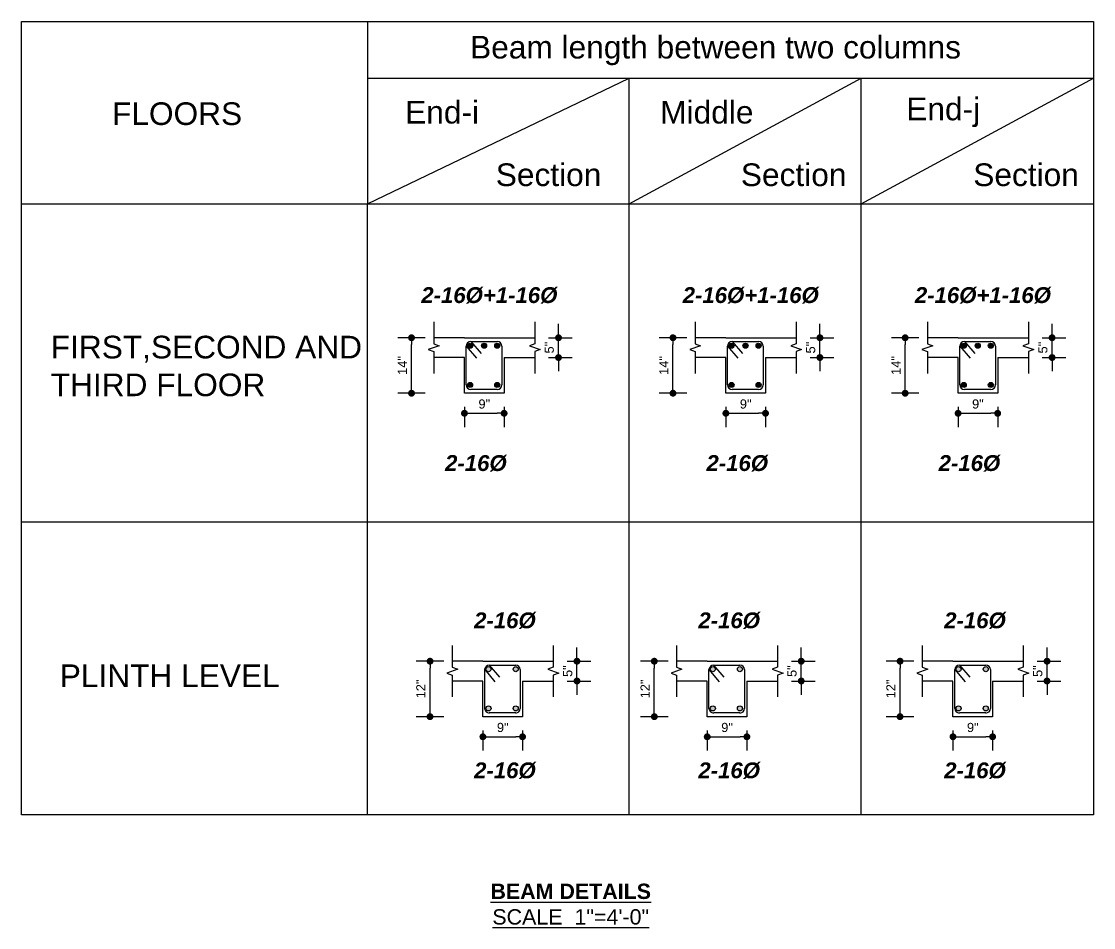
# Model space of a CAD drawing. Header units: inches. Extents: x 115570 to 265311, y 61168 to 314550.
# Drawn here: x 177302.3 to 177536, y 67197.7 to 67395.3 of the extents above; entities that cross this region are included whole.
import ezdxf

# ---------------------------------------------------------------- set-up
doc = ezdxf.new("R2010")
doc.units = ezdxf.units.IN
doc.header["$MEASUREMENT"] = 0
doc.layers.get('0').update_dxf_attribs({"lineweight": 25})
doc.layers.add('(edited 28 Aug)Admin Building_Umesh copy$0$0 Beam Rebar', color=3, linetype='Continuous')
doc.layers.add('0 Beam Rebar', color=3, linetype='Continuous')
for name, color, linetype, lineweight in [('(edited 28 Aug)Admin Building_Umesh copy$0$Elevation-0.15', 172, 'Continuous', 20), ('0 dimension lines', 4, 'Continuous', 18), ('0 wall', 7, 'Continuous', 40), ('Text-0.2', 7, 'Continuous', 20), ('text1', 7, 'Continuous', 18)]:
    doc.layers.add(name, color=color, linetype=linetype, lineweight=lineweight)
doc.styles.add('(edited 28 Aug)Admin Building_Umesh copy$0$MtXpl_Arial', font='arialbi.ttf')
doc.styles.add('arial', font='arial.ttf')
doc.styles.add('arial.', font='arial.ttf')
doc.styles.get("Standard").update_dxf_attribs({"font": 'arial.ttf'})
doc.dimstyles.get("Standard").update_dxf_attribs({"dimtxt": 10, "dimasz": 5, "dimexe": 0.18, "dimexo": 0.0625, "dimgap": 0.09, "dimtad": 0, "dimtih": 1, "dimtoh": 1, "dimdec": 0, "dimzin": 0, "dimdsep": 46, "dimlunit": 3, "dimtxsty": 'Standard', "dimcen": 0.09, "dimadec": 0, "dimazin": 0, "dimtfac": 1, "dimtdec": 0, "dimtofl": 0, "dimtmove": 0, "dimatfit": 3, "dimfxl": 1, "dimfxlon": 1, "dimtolj": 1, "dimtzin": 0, "dimarcsym": 0})

# ---------------------------------------------------------------- blocks, each defined once
blk = doc.blocks.new('_Dot')
at = {"color": 0, "linetype": 'ByBlock', "lineweight": -2}
blk.add_line((-0.5, 0), (-1, 0), dxfattribs=at)
at = {"color": 0, "linetype": 'ByBlock', "const_width": 0.5}
blk.add_lwpolyline([(-0.25, 0, 1), (0.25, 0, 1)], format="xyb", close=True, dxfattribs=at)
blk = doc.blocks.new('*D825')
at = {"layer": '0 dimension lines', "transparency": 16777216}
for p, q in [((775031.58, -329991.64), (775025.58, -329991.64)), ((775028.58, -330002.24), (775028.58, -329993.14)), ((775031.58, -330003.74), (775025.58, -330003.74))]:
    blk.add_line(p, q, dxfattribs=at)
at = {"layer": 'Defpoints', "color": 0, "transparency": 16777216}
for p in [(775028.58, -329991.64), (775040.12, -329991.64), (775040.12, -330003.74)]:
    blk.add_point(p, dxfattribs=at)
at = {"layer": '0 dimension lines', "transparency": 16777216, "xscale": 1.5, "yscale": 1.5, "zscale": 1.5}
for p, rotation in [((775028.58, -329991.64), 90), ((775028.58, -330003.74), 270)]:
    blk.add_blockref('_Dot', p, dxfattribs=dict(at, rotation=rotation))
at = {"layer": '0 dimension lines', "color": 7, "lineweight": 15, "transparency": 16777216, "insert": (775026.58, -329997.69), "char_height": 0.18, "attachment_point": 5, "rotation": 90, "style": 'arial.'}
blk.add_mtext('\\A1;{\\H11.11111x;14"}', dxfattribs=at)
blk = doc.blocks.new('*D826')
at = {"layer": '0 dimension lines', "transparency": 16777216}
for p, q in [((775040.12, -330006.74), (775040.12, -330011.12)), ((775041.62, -330008.12), (775047.26, -330008.12)), ((775048.76, -330006.74), (775048.76, -330011.12))]:
    blk.add_line(p, q, dxfattribs=at)
at = {"layer": 'Defpoints', "color": 0, "transparency": 16777216}
for p in [(775040.12, -330003.74), (775048.76, -330003.74), (775048.76, -330008.12)]:
    blk.add_point(p, dxfattribs=at)
at = {"layer": '0 dimension lines', "transparency": 16777216, "xscale": 1.5, "yscale": 1.5, "zscale": 1.5, "rotation": 180}
blk.add_blockref('_Dot', (775040.12, -330008.12), dxfattribs=at)
at = {"layer": '0 dimension lines', "transparency": 16777216, "xscale": 1.5, "yscale": 1.5, "zscale": 1.5}
blk.add_blockref('_Dot', (775048.76, -330008.12), dxfattribs=at)
at = {"layer": '0 dimension lines', "color": 7, "lineweight": 15, "transparency": 16777216, "insert": (775044.44, -330006.1), "char_height": 0.18, "attachment_point": 5, "style": 'arial.'}
blk.add_mtext('\\A1;{\\H11.11111x;9"}', dxfattribs=at)
blk = doc.blocks.new('*D827')
at = {"layer": '0 dimension lines', "transparency": 16777216}
for p, q in [((775060.62, -329990.14), (775060.62, -329988.64)), ((775058.45, -329991.64), (775063.62, -329991.64)), ((775060.62, -329995.96), (775060.62, -329991.64)), ((775058.45, -329995.96), (775063.62, -329995.96)), ((775060.62, -329997.46), (775060.62, -329998.96))]:
    blk.add_line(p, q, dxfattribs=at)
at = {"layer": 'Defpoints', "color": 0, "transparency": 16777216}
for p in [(775055.45, -329991.64), (775060.62, -329991.64), (775055.45, -329995.96)]:
    blk.add_point(p, dxfattribs=at)
at = {"layer": '0 dimension lines', "transparency": 16777216, "xscale": 1.5, "yscale": 1.5, "zscale": 1.5}
for p, rotation in [((775060.62, -329991.64), 270), ((775060.62, -329995.96), 90)]:
    blk.add_blockref('_Dot', p, dxfattribs=dict(at, rotation=rotation))
at = {"layer": '0 dimension lines', "color": 7, "lineweight": 15, "transparency": 16777216, "insert": (775058.6, -329993.8), "char_height": 0.18, "width": 4.098, "attachment_point": 5, "rotation": 90, "style": 'arial.'}
blk.add_mtext('\\A1;{\\H11.11111x;5"}', dxfattribs=at)
blk = doc.blocks.new('*D828')
at = {"layer": '0 dimension lines', "transparency": 16777216}
for p, q in [((775035.61, -330062.18), (775029.61, -330062.18)), ((775032.61, -330072.78), (775032.61, -330063.68)), ((775035.61, -330074.28), (775029.61, -330074.28))]:
    blk.add_line(p, q, dxfattribs=at)
at = {"layer": 'Defpoints', "color": 0, "transparency": 16777216}
for p in [(775032.61, -330062.18), (775044.14, -330062.18), (775044.14, -330074.28)]:
    blk.add_point(p, dxfattribs=at)
at = {"layer": '0 dimension lines', "transparency": 16777216, "xscale": 1.5, "yscale": 1.5, "zscale": 1.5}
for p, rotation in [((775032.61, -330062.18), 90), ((775032.61, -330074.28), 270)]:
    blk.add_blockref('_Dot', p, dxfattribs=dict(at, rotation=rotation))
at = {"layer": '0 dimension lines', "color": 7, "lineweight": 15, "transparency": 16777216, "insert": (775030.61, -330068.23), "char_height": 0.18, "attachment_point": 5, "rotation": 90, "style": 'arial.'}
blk.add_mtext('\\A1;{\\H11.11111x;12"}', dxfattribs=at)
blk = doc.blocks.new('*D829')
at = {"layer": '0 dimension lines', "transparency": 16777216}
for p, q in [((775044.14, -330077.28), (775044.14, -330081.66)), ((775045.64, -330078.66), (775051.28, -330078.66)), ((775052.78, -330077.28), (775052.78, -330081.66))]:
    blk.add_line(p, q, dxfattribs=at)
at = {"layer": 'Defpoints', "color": 0, "transparency": 16777216}
for p in [(775044.14, -330074.28), (775052.78, -330074.28), (775052.78, -330078.66)]:
    blk.add_point(p, dxfattribs=at)
at = {"layer": '0 dimension lines', "transparency": 16777216, "xscale": 1.5, "yscale": 1.5, "zscale": 1.5, "rotation": 180}
blk.add_blockref('_Dot', (775044.14, -330078.66), dxfattribs=at)
at = {"layer": '0 dimension lines', "transparency": 16777216, "xscale": 1.5, "yscale": 1.5, "zscale": 1.5}
blk.add_blockref('_Dot', (775052.78, -330078.66), dxfattribs=at)
at = {"layer": '0 dimension lines', "color": 7, "lineweight": 15, "transparency": 16777216, "insert": (775048.46, -330076.64), "char_height": 0.18, "attachment_point": 5, "style": 'arial.'}
blk.add_mtext('\\A1;{\\H11.11111x;9"}', dxfattribs=at)
blk = doc.blocks.new('*D830')
at = {"layer": '0 dimension lines', "transparency": 16777216}
for p, q in [((775064.64, -330060.68), (775064.64, -330059.18)), ((775062.48, -330062.18), (775067.64, -330062.18)), ((775064.64, -330066.5), (775064.64, -330062.18)), ((775062.48, -330066.5), (775067.64, -330066.5)), ((775064.64, -330068), (775064.64, -330069.5))]:
    blk.add_line(p, q, dxfattribs=at)
at = {"layer": 'Defpoints', "color": 0, "transparency": 16777216}
for p in [(775059.48, -330062.18), (775064.64, -330062.18), (775059.48, -330066.5)]:
    blk.add_point(p, dxfattribs=at)
at = {"layer": '0 dimension lines', "transparency": 16777216, "xscale": 1.5, "yscale": 1.5, "zscale": 1.5}
for p, rotation in [((775064.64, -330062.18), 270), ((775064.64, -330066.5), 90)]:
    blk.add_blockref('_Dot', p, dxfattribs=dict(at, rotation=rotation))
at = {"layer": '0 dimension lines', "color": 7, "lineweight": 15, "transparency": 16777216, "insert": (775062.63, -330064.34), "char_height": 0.18, "width": 4.098, "attachment_point": 5, "rotation": 90, "style": 'arial.'}
blk.add_mtext('\\A1;{\\H11.11111x;5"}', dxfattribs=at)
blk = doc.blocks.new('*D831')
at = {"layer": '0 dimension lines', "transparency": 16777216}
for p, q in [((775088.57, -329991.64), (775082.57, -329991.64)), ((775085.57, -330002.24), (775085.57, -329993.14)), ((775088.57, -330003.74), (775082.57, -330003.74))]:
    blk.add_line(p, q, dxfattribs=at)
at = {"layer": 'Defpoints', "color": 0, "transparency": 16777216}
for p in [(775085.57, -329991.64), (775097.1, -329991.64), (775097.1, -330003.74)]:
    blk.add_point(p, dxfattribs=at)
at = {"layer": '0 dimension lines', "transparency": 16777216, "xscale": 1.5, "yscale": 1.5, "zscale": 1.5}
for p, rotation in [((775085.57, -329991.64), 90), ((775085.57, -330003.74), 270)]:
    blk.add_blockref('_Dot', p, dxfattribs=dict(at, rotation=rotation))
at = {"layer": '0 dimension lines', "color": 7, "lineweight": 15, "transparency": 16777216, "insert": (775083.57, -329997.69), "char_height": 0.18, "attachment_point": 5, "rotation": 90, "style": 'arial.'}
blk.add_mtext('\\A1;{\\H11.11111x;14"}', dxfattribs=at)
blk = doc.blocks.new('*D832')
at = {"layer": '0 dimension lines', "transparency": 16777216}
for p, q in [((775097.1, -330006.74), (775097.1, -330011.12)), ((775098.6, -330008.12), (775104.24, -330008.12)), ((775105.74, -330006.74), (775105.74, -330011.12))]:
    blk.add_line(p, q, dxfattribs=at)
at = {"layer": 'Defpoints', "color": 0, "transparency": 16777216}
for p in [(775097.1, -330003.74), (775105.74, -330003.74), (775105.74, -330008.12)]:
    blk.add_point(p, dxfattribs=at)
at = {"layer": '0 dimension lines', "transparency": 16777216, "xscale": 1.5, "yscale": 1.5, "zscale": 1.5, "rotation": 180}
blk.add_blockref('_Dot', (775097.1, -330008.12), dxfattribs=at)
at = {"layer": '0 dimension lines', "transparency": 16777216, "xscale": 1.5, "yscale": 1.5, "zscale": 1.5}
blk.add_blockref('_Dot', (775105.74, -330008.12), dxfattribs=at)
at = {"layer": '0 dimension lines', "color": 7, "lineweight": 15, "transparency": 16777216, "insert": (775101.42, -330006.1), "char_height": 0.18, "attachment_point": 5, "style": 'arial.'}
blk.add_mtext('\\A1;{\\H11.11111x;9"}', dxfattribs=at)
blk = doc.blocks.new('*D833')
at = {"layer": '0 dimension lines', "transparency": 16777216}
for p, q in [((775117.6, -329990.14), (775117.6, -329988.64)), ((775115.44, -329991.64), (775120.6, -329991.64)), ((775117.6, -329995.96), (775117.6, -329991.64)), ((775115.44, -329995.96), (775120.6, -329995.96)), ((775117.6, -329997.46), (775117.6, -329998.96))]:
    blk.add_line(p, q, dxfattribs=at)
at = {"layer": 'Defpoints', "color": 0, "transparency": 16777216}
for p in [(775112.44, -329991.64), (775117.6, -329991.64), (775112.44, -329995.96)]:
    blk.add_point(p, dxfattribs=at)
at = {"layer": '0 dimension lines', "transparency": 16777216, "xscale": 1.5, "yscale": 1.5, "zscale": 1.5}
for p, rotation in [((775117.6, -329991.64), 270), ((775117.6, -329995.96), 90)]:
    blk.add_blockref('_Dot', p, dxfattribs=dict(at, rotation=rotation))
at = {"layer": '0 dimension lines', "color": 7, "lineweight": 15, "transparency": 16777216, "insert": (775115.59, -329993.8), "char_height": 0.18, "width": 4.098, "attachment_point": 5, "rotation": 90, "style": 'arial.'}
blk.add_mtext('\\A1;{\\H11.11111x;5"}', dxfattribs=at)
blk = doc.blocks.new('*D834')
at = {"layer": '0 dimension lines', "transparency": 16777216}
for p, q in [((775139.18, -329991.64), (775133.18, -329991.64)), ((775136.18, -330002.24), (775136.18, -329993.14)), ((775139.18, -330003.74), (775133.18, -330003.74))]:
    blk.add_line(p, q, dxfattribs=at)
at = {"layer": 'Defpoints', "color": 0, "transparency": 16777216}
for p in [(775136.18, -329991.64), (775147.72, -329991.64), (775147.72, -330003.74)]:
    blk.add_point(p, dxfattribs=at)
at = {"layer": '0 dimension lines', "transparency": 16777216, "xscale": 1.5, "yscale": 1.5, "zscale": 1.5}
for p, rotation in [((775136.18, -329991.64), 90), ((775136.18, -330003.74), 270)]:
    blk.add_blockref('_Dot', p, dxfattribs=dict(at, rotation=rotation))
at = {"layer": '0 dimension lines', "color": 7, "lineweight": 15, "transparency": 16777216, "insert": (775134.18, -329997.69), "char_height": 0.18, "attachment_point": 5, "rotation": 90, "style": 'arial.'}
blk.add_mtext('\\A1;{\\H11.11111x;14"}', dxfattribs=at)
blk = doc.blocks.new('*D835')
at = {"layer": '0 dimension lines', "transparency": 16777216}
for p, q in [((775147.72, -330006.74), (775147.72, -330011.12)), ((775149.22, -330008.12), (775154.86, -330008.12)), ((775156.36, -330006.74), (775156.36, -330011.12))]:
    blk.add_line(p, q, dxfattribs=at)
at = {"layer": 'Defpoints', "color": 0, "transparency": 16777216}
for p in [(775147.72, -330003.74), (775156.36, -330003.74), (775156.36, -330008.12)]:
    blk.add_point(p, dxfattribs=at)
at = {"layer": '0 dimension lines', "transparency": 16777216, "xscale": 1.5, "yscale": 1.5, "zscale": 1.5, "rotation": 180}
blk.add_blockref('_Dot', (775147.72, -330008.12), dxfattribs=at)
at = {"layer": '0 dimension lines', "transparency": 16777216, "xscale": 1.5, "yscale": 1.5, "zscale": 1.5}
blk.add_blockref('_Dot', (775156.36, -330008.12), dxfattribs=at)
at = {"layer": '0 dimension lines', "color": 7, "lineweight": 15, "transparency": 16777216, "insert": (775152.04, -330006.1), "char_height": 0.18, "attachment_point": 5, "style": 'arial.'}
blk.add_mtext('\\A1;{\\H11.11111x;9"}', dxfattribs=at)
blk = doc.blocks.new('*D836')
at = {"layer": '0 dimension lines', "transparency": 16777216}
for p, q in [((775168.21, -329990.14), (775168.21, -329988.64)), ((775166.05, -329991.64), (775171.21, -329991.64)), ((775168.21, -329995.96), (775168.21, -329991.64)), ((775166.05, -329995.96), (775171.21, -329995.96)), ((775168.21, -329997.46), (775168.21, -329998.96))]:
    blk.add_line(p, q, dxfattribs=at)
at = {"layer": 'Defpoints', "color": 0, "transparency": 16777216}
for p in [(775163.05, -329991.64), (775168.21, -329991.64), (775163.05, -329995.96)]:
    blk.add_point(p, dxfattribs=at)
at = {"layer": '0 dimension lines', "transparency": 16777216, "xscale": 1.5, "yscale": 1.5, "zscale": 1.5}
for p, rotation in [((775168.21, -329991.64), 270), ((775168.21, -329995.96), 90)]:
    blk.add_blockref('_Dot', p, dxfattribs=dict(at, rotation=rotation))
at = {"layer": '0 dimension lines', "color": 7, "lineweight": 15, "transparency": 16777216, "insert": (775166.2, -329993.8), "char_height": 0.18, "width": 4.098, "attachment_point": 5, "rotation": 90, "style": 'arial.'}
blk.add_mtext('\\A1;{\\H11.11111x;5"}', dxfattribs=at)
blk = doc.blocks.new('*D837')
at = {"layer": '0 dimension lines', "transparency": 16777216}
for p, q in [((775084.5, -330062.18), (775078.5, -330062.18)), ((775081.5, -330072.78), (775081.5, -330063.68)), ((775084.5, -330074.28), (775078.5, -330074.28))]:
    blk.add_line(p, q, dxfattribs=at)
at = {"layer": 'Defpoints', "color": 0, "transparency": 16777216}
for p in [(775081.5, -330062.18), (775093.04, -330062.18), (775093.04, -330074.28)]:
    blk.add_point(p, dxfattribs=at)
at = {"layer": '0 dimension lines', "transparency": 16777216, "xscale": 1.5, "yscale": 1.5, "zscale": 1.5}
for p, rotation in [((775081.5, -330062.18), 90), ((775081.5, -330074.28), 270)]:
    blk.add_blockref('_Dot', p, dxfattribs=dict(at, rotation=rotation))
at = {"layer": '0 dimension lines', "color": 7, "lineweight": 15, "transparency": 16777216, "insert": (775079.5, -330068.23), "char_height": 0.18, "attachment_point": 5, "rotation": 90, "style": 'arial.'}
blk.add_mtext('\\A1;{\\H11.11111x;12"}', dxfattribs=at)
blk = doc.blocks.new('*D838')
at = {"layer": '0 dimension lines', "transparency": 16777216}
for p, q in [((775093.04, -330077.28), (775093.04, -330081.66)), ((775094.54, -330078.66), (775100.18, -330078.66)), ((775101.68, -330077.28), (775101.68, -330081.66))]:
    blk.add_line(p, q, dxfattribs=at)
at = {"layer": 'Defpoints', "color": 0, "transparency": 16777216}
for p in [(775093.04, -330074.28), (775101.68, -330074.28), (775101.68, -330078.66)]:
    blk.add_point(p, dxfattribs=at)
at = {"layer": '0 dimension lines', "transparency": 16777216, "xscale": 1.5, "yscale": 1.5, "zscale": 1.5, "rotation": 180}
blk.add_blockref('_Dot', (775093.04, -330078.66), dxfattribs=at)
at = {"layer": '0 dimension lines', "transparency": 16777216, "xscale": 1.5, "yscale": 1.5, "zscale": 1.5}
blk.add_blockref('_Dot', (775101.68, -330078.66), dxfattribs=at)
at = {"layer": '0 dimension lines', "color": 7, "lineweight": 15, "transparency": 16777216, "insert": (775097.36, -330076.64), "char_height": 0.18, "attachment_point": 5, "style": 'arial.'}
blk.add_mtext('\\A1;{\\H11.11111x;9"}', dxfattribs=at)
blk = doc.blocks.new('*D839')
at = {"layer": '0 dimension lines', "transparency": 16777216}
for p, q in [((775113.53, -330060.68), (775113.53, -330059.18)), ((775111.37, -330062.18), (775116.53, -330062.18)), ((775113.53, -330066.5), (775113.53, -330062.18)), ((775111.37, -330066.5), (775116.53, -330066.5)), ((775113.53, -330068), (775113.53, -330069.5))]:
    blk.add_line(p, q, dxfattribs=at)
at = {"layer": 'Defpoints', "color": 0, "transparency": 16777216}
for p in [(775108.37, -330062.18), (775113.53, -330062.18), (775108.37, -330066.5)]:
    blk.add_point(p, dxfattribs=at)
at = {"layer": '0 dimension lines', "transparency": 16777216, "xscale": 1.5, "yscale": 1.5, "zscale": 1.5}
for p, rotation in [((775113.53, -330062.18), 270), ((775113.53, -330066.5), 90)]:
    blk.add_blockref('_Dot', p, dxfattribs=dict(at, rotation=rotation))
at = {"layer": '0 dimension lines', "color": 7, "lineweight": 15, "transparency": 16777216, "insert": (775111.52, -330064.34), "char_height": 0.18, "width": 4.098, "attachment_point": 5, "rotation": 90, "style": 'arial.'}
blk.add_mtext('\\A1;{\\H11.11111x;5"}', dxfattribs=at)
blk = doc.blocks.new('*D840')
at = {"layer": '0 dimension lines', "transparency": 16777216}
for p, q in [((775138.07, -330062.18), (775132.07, -330062.18)), ((775135.07, -330072.78), (775135.07, -330063.68)), ((775138.07, -330074.28), (775132.07, -330074.28))]:
    blk.add_line(p, q, dxfattribs=at)
at = {"layer": 'Defpoints', "color": 0, "transparency": 16777216}
for p in [(775135.07, -330062.18), (775146.61, -330062.18), (775146.61, -330074.28)]:
    blk.add_point(p, dxfattribs=at)
at = {"layer": '0 dimension lines', "transparency": 16777216, "xscale": 1.5, "yscale": 1.5, "zscale": 1.5}
for p, rotation in [((775135.07, -330062.18), 90), ((775135.07, -330074.28), 270)]:
    blk.add_blockref('_Dot', p, dxfattribs=dict(at, rotation=rotation))
at = {"layer": '0 dimension lines', "color": 7, "lineweight": 15, "transparency": 16777216, "insert": (775133.07, -330068.23), "char_height": 0.18, "attachment_point": 5, "rotation": 90, "style": 'arial.'}
blk.add_mtext('\\A1;{\\H11.11111x;12"}', dxfattribs=at)
blk = doc.blocks.new('*D841')
at = {"layer": '0 dimension lines', "transparency": 16777216}
for p, q in [((775146.61, -330077.28), (775146.61, -330081.66)), ((775148.11, -330078.66), (775153.75, -330078.66)), ((775155.25, -330077.28), (775155.25, -330081.66))]:
    blk.add_line(p, q, dxfattribs=at)
at = {"layer": 'Defpoints', "color": 0, "transparency": 16777216}
for p in [(775146.61, -330074.28), (775155.25, -330074.28), (775155.25, -330078.66)]:
    blk.add_point(p, dxfattribs=at)
at = {"layer": '0 dimension lines', "transparency": 16777216, "xscale": 1.5, "yscale": 1.5, "zscale": 1.5, "rotation": 180}
blk.add_blockref('_Dot', (775146.61, -330078.66), dxfattribs=at)
at = {"layer": '0 dimension lines', "transparency": 16777216, "xscale": 1.5, "yscale": 1.5, "zscale": 1.5}
blk.add_blockref('_Dot', (775155.25, -330078.66), dxfattribs=at)
at = {"layer": '0 dimension lines', "color": 7, "lineweight": 15, "transparency": 16777216, "insert": (775150.93, -330076.64), "char_height": 0.18, "attachment_point": 5, "style": 'arial.'}
blk.add_mtext('\\A1;{\\H11.11111x;9"}', dxfattribs=at)
blk = doc.blocks.new('*D842')
at = {"layer": '0 dimension lines', "transparency": 16777216}
for p, q in [((775167.11, -330060.68), (775167.11, -330059.18)), ((775164.94, -330062.18), (775170.11, -330062.18)), ((775167.11, -330066.5), (775167.11, -330062.18)), ((775164.94, -330066.5), (775170.11, -330066.5)), ((775167.11, -330068), (775167.11, -330069.5))]:
    blk.add_line(p, q, dxfattribs=at)
at = {"layer": 'Defpoints', "color": 0, "transparency": 16777216}
for p in [(775161.94, -330062.18), (775167.11, -330062.18), (775161.94, -330066.5)]:
    blk.add_point(p, dxfattribs=at)
at = {"layer": '0 dimension lines', "transparency": 16777216, "xscale": 1.5, "yscale": 1.5, "zscale": 1.5}
for p, rotation in [((775167.11, -330062.18), 270), ((775167.11, -330066.5), 90)]:
    blk.add_blockref('_Dot', p, dxfattribs=dict(at, rotation=rotation))
at = {"layer": '0 dimension lines', "color": 7, "lineweight": 15, "transparency": 16777216, "insert": (775165.09, -330064.34), "char_height": 0.18, "width": 4.098, "attachment_point": 5, "rotation": 90, "style": 'arial.'}
blk.add_mtext('\\A1;{\\H11.11111x;5"}', dxfattribs=at)
blk = doc.blocks.new('beam section table')
at = {"layer": '0 wall', "lineweight": 15, "transparency": 33554687}
h = blk.add_hatch(color=256, dxfattribs=at)
h.dxf.hatch_style = 1
h.paths.add_polyline_path([(775041.89, -329993.37, 1), (775040.79, -329993.37, 1)])
h = blk.add_hatch(color=256, dxfattribs=at)
h.dxf.hatch_style = 1
h.paths.add_polyline_path([(775044.96, -329993.37, 1), (775043.85, -329993.37, 1)])
h = blk.add_hatch(color=256, dxfattribs=at)
h.dxf.hatch_style = 1
h.paths.add_polyline_path([(775047.81, -329993.37, 1), (775046.7, -329993.37, 1)])
h = blk.add_hatch(color=256, dxfattribs=at)
h.dxf.hatch_style = 1
h.paths.add_polyline_path([(775098.88, -329993.37, 1), (775097.77, -329993.37, 1)])
h = blk.add_hatch(color=256, dxfattribs=at)
h.dxf.hatch_style = 1
h.paths.add_polyline_path([(775101.94, -329993.37, 1), (775100.83, -329993.37, 1)])
h = blk.add_hatch(color=256, dxfattribs=at)
h.dxf.hatch_style = 1
h.paths.add_polyline_path([(775104.79, -329993.37, 1), (775103.69, -329993.37, 1)])
h = blk.add_hatch(color=256, dxfattribs=at)
h.dxf.hatch_style = 1
h.paths.add_polyline_path([(775149.49, -329993.37, 1), (775148.38, -329993.37, 1)])
h = blk.add_hatch(color=256, dxfattribs=at)
h.dxf.hatch_style = 1
h.paths.add_polyline_path([(775152.55, -329993.37, 1), (775151.45, -329993.37, 1)])
h = blk.add_hatch(color=256, dxfattribs=at)
h.dxf.hatch_style = 1
h.paths.add_polyline_path([(775155.41, -329993.37, 1), (775154.3, -329993.37, 1)])
h = blk.add_hatch(color=256, dxfattribs=at)
h.dxf.hatch_style = 1
h.paths.add_polyline_path([(775041.89, -330001.93, 1), (775040.79, -330001.93, 1)])
h = blk.add_hatch(color=256, dxfattribs=at)
h.dxf.hatch_style = 1
h.paths.add_polyline_path([(775047.81, -330001.93, 1), (775046.7, -330001.93, 1)])
h = blk.add_hatch(color=256, dxfattribs=at)
h.dxf.hatch_style = 1
h.paths.add_polyline_path([(775098.88, -330001.93, 1), (775097.77, -330001.93, 1)])
h = blk.add_hatch(color=256, dxfattribs=at)
h.dxf.hatch_style = 1
h.paths.add_polyline_path([(775104.79, -330001.93, 1), (775103.69, -330001.93, 1)])
h = blk.add_hatch(color=256, dxfattribs=at)
h.dxf.hatch_style = 1
h.paths.add_polyline_path([(775149.49, -330001.93, 1), (775148.38, -330001.93, 1)])
h = blk.add_hatch(color=256, dxfattribs=at)
h.dxf.hatch_style = 1
h.paths.add_polyline_path([(775155.41, -330001.93, 1), (775154.3, -330001.93, 1)])
h = blk.add_hatch(color=256, dxfattribs=at)
h.dxf.hatch_style = 1
h.paths.add_polyline_path([(775045.92, -330063.91, 1), (775044.81, -330063.91, 1)])
h.paths.add_polyline_path([(775051.83, -330063.91, 1), (775050.73, -330063.91, 1)])
h.paths.add_polyline_path([(775051.83, -330072.47, 1), (775050.73, -330072.47, 1)])
h.paths.add_polyline_path([(775045.92, -330072.47, 1), (775044.81, -330072.47, 1)])
h = blk.add_hatch(color=256, dxfattribs=at)
h.dxf.hatch_style = 1
h.paths.add_polyline_path([(775094.81, -330063.91, 1), (775093.7, -330063.91, 1)])
h.paths.add_polyline_path([(775100.73, -330063.91, 1), (775099.62, -330063.91, 1)])
h.paths.add_polyline_path([(775100.73, -330072.47, 1), (775099.62, -330072.47, 1)])
h.paths.add_polyline_path([(775094.81, -330072.47, 1), (775093.7, -330072.47, 1)])
h = blk.add_hatch(color=256, dxfattribs=at)
h.dxf.hatch_style = 1
h.paths.add_polyline_path([(775148.39, -330063.91, 1), (775147.28, -330063.91, 1)])
h.paths.add_polyline_path([(775154.3, -330063.91, 1), (775153.2, -330063.91, 1)])
h.paths.add_polyline_path([(775154.3, -330072.47, 1), (775153.2, -330072.47, 1)])
h.paths.add_polyline_path([(775148.39, -330072.47, 1), (775147.28, -330072.47, 1)])
at = {"layer": '(edited 28 Aug)Admin Building_Umesh copy$0$0 Beam Rebar', "lineweight": 15, "ltscale": 10, "transparency": 33554687}
for points in [[(775033.43, -329988.18), (775033.43, -329992.94), (775034.62, -329993.37), (775032.24, -329994.23), (775033.43, -329994.66), (775033.43, -329999.42)], [(775055.45, -329988.18), (775055.45, -329992.94), (775054.27, -329993.37), (775056.64, -329994.23), (775055.45, -329994.66), (775055.45, -329999.42)], [(775090.41, -329988.18), (775090.41, -329992.94), (775091.6, -329993.37), (775089.23, -329994.23), (775090.41, -329994.66), (775090.41, -329999.42)], [(775112.44, -329988.18), (775112.44, -329992.94), (775111.25, -329993.37), (775113.62, -329994.23), (775112.44, -329994.66), (775112.44, -329999.42)], [(775141.03, -329988.18), (775141.03, -329992.94), (775142.21, -329993.37), (775139.84, -329994.23), (775141.03, -329994.66), (775141.03, -329999.42)], [(775163.05, -329988.18), (775163.05, -329992.94), (775161.86, -329993.37), (775164.24, -329994.23), (775163.05, -329994.66), (775163.05, -329999.42)], [(775037.45, -330058.72), (775037.45, -330063.48), (775038.64, -330063.91), (775036.26, -330064.77), (775037.45, -330065.2), (775037.45, -330069.96)], [(775059.48, -330058.72), (775059.48, -330063.48), (775058.29, -330063.91), (775060.66, -330064.77), (775059.48, -330065.2), (775059.48, -330069.96)], [(775086.35, -330058.72), (775086.35, -330063.48), (775087.53, -330063.91), (775085.16, -330064.77), (775086.35, -330065.2), (775086.35, -330069.96)], [(775108.37, -330058.72), (775108.37, -330063.48), (775107.18, -330063.91), (775109.56, -330064.77), (775108.37, -330065.2), (775108.37, -330069.96)], [(775139.92, -330058.72), (775139.92, -330063.48), (775141.11, -330063.91), (775138.73, -330064.77), (775139.92, -330065.2), (775139.92, -330069.96)], [(775161.94, -330058.72), (775161.94, -330063.48), (775160.76, -330063.91), (775163.13, -330064.77), (775161.94, -330065.2), (775161.94, -330069.96)]]:
    blk.add_lwpolyline(points, dxfattribs=at)
for centre in [(775041.34, -329993.37), (775044.4, -329993.37), (775047.26, -329993.37), (775098.32, -329993.37), (775101.38, -329993.37), (775104.24, -329993.37), (775148.94, -329993.37), (775152, -329993.37), (775154.85, -329993.37), (775041.34, -330001.93), (775047.26, -330001.93), (775098.32, -330001.93), (775104.24, -330001.93), (775148.94, -330001.93), (775154.85, -330001.93), (775045.36, -330063.91), (775051.28, -330063.91), (775094.26, -330063.91), (775100.17, -330063.91), (775147.83, -330063.91), (775153.75, -330063.91), (775045.36, -330072.47), (775051.28, -330072.47), (775094.26, -330072.47), (775100.17, -330072.47), (775147.83, -330072.47), (775153.75, -330072.47)]:
    blk.add_circle(centre, 0.553, dxfattribs=at)
for centre, start, end in [((775041.51, -329993.49), 90, 180), ((775047.26, -329993.49), 0, 90), ((775098.49, -329993.49), 90, 180), ((775104.24, -329993.49), 0, 90), ((775149.11, -329993.49), 90, 180), ((775154.85, -329993.49), 0, 90), ((775041.51, -330001.93), 180, 270), ((775047.26, -330001.93), 270, 0), ((775098.49, -330001.93), 180, 270), ((775104.24, -330001.93), 270, 0), ((775149.11, -330001.93), 180, 270), ((775154.85, -330001.93), 270, 0), ((775045.53, -330064.02), 90, 180), ((775051.28, -330064.02), 0, 90), ((775094.43, -330064.02), 90, 180), ((775100.17, -330064.02), 0, 90), ((775148, -330064.02), 90, 180), ((775153.75, -330064.02), 0, 90), ((775045.53, -330072.47), 180, 270), ((775051.28, -330072.47), 270, 0), ((775094.43, -330072.47), 180, 270), ((775100.17, -330072.47), 270, 0), ((775148, -330072.47), 180, 270), ((775153.75, -330072.47), 270, 0)]:
    blk.add_arc(centre, 1.01, start, end, dxfattribs=at)
at = {"layer": '(edited 28 Aug)Admin Building_Umesh copy$0$Elevation-0.15', "lineweight": 15, "transparency": 33554687}
for p, q in [((775019.01, -329962.47), (775075.99, -329935.05)), ((775075.99, -329962.47), (775075.99, -329935.05)), ((775075.99, -329962.47), (775126.61, -329935.05)), ((775126.61, -329962.47), (775126.61, -329935.05)), ((775126.61, -329962.47), (775177.25, -329935.05)), ((775019.01, -330095.7), (775019.01, -329962.47)), ((775075.99, -330095.7), (775075.99, -329962.47)), ((775126.61, -330095.7), (775126.61, -329962.47)), ((775177.25, -330031.83), (774943.54, -330031.83))]:
    blk.add_line(p, q, dxfattribs=at)
at = {"layer": '0 Beam Rebar', "lineweight": 15, "ltscale": 10, "transparency": 33554687}
for p, q in [((775040.12, -329991.64), (775033.43, -329991.64)), ((775040.12, -329991.64), (775048.76, -329991.64)), ((775048.76, -329991.64), (775055.45, -329991.64)), ((775097.1, -329991.64), (775090.41, -329991.64)), ((775097.1, -329991.64), (775105.74, -329991.64)), ((775105.74, -329991.64), (775112.44, -329991.64)), ((775147.72, -329991.64), (775141.03, -329991.64)), ((775147.72, -329991.64), (775156.36, -329991.64)), ((775156.36, -329991.64), (775163.05, -329991.64)), ((775040.51, -330001.93), (775040.51, -329993.49)), ((775040.51, -329993.49), (775042.75, -329996.11)), ((775041.51, -329992.48), (775047.26, -329992.48)), ((775041.51, -329992.48), (775043.76, -329995.11)), ((775048.26, -329993.49), (775048.26, -330001.93)), ((775097.49, -330001.93), (775097.49, -329993.49)), ((775097.49, -329993.49), (775099.73, -329996.11)), ((775098.49, -329992.48), (775104.24, -329992.48)), ((775098.49, -329992.48), (775100.74, -329995.11)), ((775105.25, -329993.49), (775105.25, -330001.93)), ((775148.1, -330001.93), (775148.1, -329993.49)), ((775148.1, -329993.49), (775150.35, -329996.11)), ((775149.11, -329992.48), (775154.85, -329992.48)), ((775149.11, -329992.48), (775151.35, -329995.11)), ((775155.86, -329993.49), (775155.86, -330001.93)), ((775040.12, -329995.96), (775033.43, -329995.96)), ((775040.12, -330003.74), (775040.12, -329995.96)), ((775048.76, -329995.96), (775048.76, -330003.74)), ((775048.76, -329995.96), (775055.45, -329995.96)), ((775097.1, -329995.96), (775090.41, -329995.96)), ((775097.1, -330003.74), (775097.1, -329995.96)), ((775105.74, -329995.96), (775105.74, -330003.74)), ((775105.74, -329995.96), (775112.44, -329995.96)), ((775147.72, -329995.96), (775141.03, -329995.96)), ((775147.72, -330003.74), (775147.72, -329995.96)), ((775156.36, -329995.96), (775156.36, -330003.74)), ((775156.36, -329995.96), (775163.05, -329995.96)), ((775048.76, -330003.74), (775040.12, -330003.74)), ((775047.26, -330002.94), (775041.51, -330002.94)), ((775105.74, -330003.74), (775097.1, -330003.74)), ((775104.24, -330002.94), (775098.49, -330002.94)), ((775156.36, -330003.74), (775147.72, -330003.74)), ((775154.85, -330002.94), (775149.11, -330002.94)), ((775044.14, -330062.18), (775037.45, -330062.18)), ((775044.14, -330062.18), (775052.78, -330062.18)), ((775052.78, -330062.18), (775059.48, -330062.18)), ((775093.04, -330062.18), (775086.35, -330062.18)), ((775093.04, -330062.18), (775101.68, -330062.18)), ((775101.68, -330062.18), (775108.37, -330062.18)), ((775146.61, -330062.18), (775139.92, -330062.18)), ((775146.61, -330062.18), (775155.25, -330062.18)), ((775155.25, -330062.18), (775161.94, -330062.18)), ((775044.53, -330072.47), (775044.53, -330064.02)), ((775044.53, -330064.02), (775046.77, -330066.65)), ((775045.53, -330063.02), (775051.28, -330063.02)), ((775045.53, -330063.02), (775047.78, -330065.65)), ((775052.29, -330064.02), (775052.29, -330072.47)), ((775093.42, -330072.47), (775093.42, -330064.02)), ((775093.42, -330064.02), (775095.67, -330066.65)), ((775094.43, -330063.02), (775100.17, -330063.02)), ((775094.43, -330063.02), (775096.67, -330065.65)), ((775101.18, -330064.02), (775101.18, -330072.47)), ((775147, -330072.47), (775147, -330064.02)), ((775147, -330064.02), (775149.24, -330066.65)), ((775148, -330063.02), (775153.75, -330063.02)), ((775148, -330063.02), (775150.25, -330065.65)), ((775154.75, -330064.02), (775154.75, -330072.47)), ((775044.14, -330066.5), (775037.45, -330066.5)), ((775044.14, -330074.28), (775044.14, -330066.5)), ((775052.78, -330066.5), (775052.78, -330074.28)), ((775052.78, -330066.5), (775059.48, -330066.5)), ((775093.04, -330066.5), (775086.35, -330066.5)), ((775093.04, -330074.28), (775093.04, -330066.5)), ((775101.68, -330066.5), (775101.68, -330074.28)), ((775101.68, -330066.5), (775108.37, -330066.5)), ((775146.61, -330066.5), (775139.92, -330066.5)), ((775146.61, -330074.28), (775146.61, -330066.5)), ((775155.25, -330066.5), (775155.25, -330074.28)), ((775155.25, -330066.5), (775161.94, -330066.5)), ((775051.28, -330073.47), (775045.53, -330073.47)), ((775100.17, -330073.47), (775094.43, -330073.47)), ((775153.75, -330073.47), (775148, -330073.47)), ((775052.78, -330074.28), (775044.14, -330074.28)), ((775101.68, -330074.28), (775093.04, -330074.28)), ((775155.25, -330074.28), (775146.61, -330074.28))]:
    blk.add_line(p, q, dxfattribs=at)
at = {"layer": '0 wall', "lineweight": 15}
for p, q in [((774943.54, -329962.47), (774943.54, -329922.67)), ((774943.54, -329922.67), (775177.25, -329922.67)), ((775019.01, -329922.67), (775019.01, -329962.47)), ((775177.25, -329922.67), (775177.25, -329962.47)), ((775019.01, -329935.05), (775177.25, -329935.05)), ((774943.54, -329962.47), (775177.25, -329962.47)), ((774943.54, -330095.7), (774943.54, -329962.47)), ((775177.25, -329962.47), (775177.25, -330095.7)), ((775177.25, -330095.7), (774943.54, -330095.7))]:
    blk.add_line(p, q, dxfattribs=at)
at = {"layer": '(edited 28 Aug)Admin Building_Umesh copy$0$0 Beam Rebar', "color": 0, "lineweight": 15, "transparency": 33554687, "style": '(edited 28 Aug)Admin Building_Umesh copy$0$MtXpl_Arial'}
for s, p in [('2-16Ø+1-16Ø', (775030.71, -329984.07)), ('2-16Ø+1-16Ø', (775087.69, -329984.07)), ('2-16Ø+1-16Ø', (775138.3, -329984.07)), ('2-16Ø', (775035.89, -330020.7)), ('2-16Ø', (775092.87, -330020.7)), ('2-16Ø', (775143.48, -330020.7)), ('2-16Ø', (775042.22, -330055)), ('2-16Ø', (775091.11, -330055)), ('2-16Ø', (775144.69, -330055)), ('2-16Ø', (775042.22, -330087.71)), ('2-16Ø', (775091.11, -330087.71)), ('2-16Ø', (775144.69, -330087.71))]:
    blk.add_text(s, height=3.456, dxfattribs=at).set_placement(p)
at = {"layer": 'Text-0.2', "lineweight": 15, "transparency": 33554687, "attachment_point": 4, "style": 'arial'}
for s, insert, char_height, width in [('Beam length between two columns', (775041.34, -329929.02), 4.9399, 117.765), ('FLOORS', (774963.28, -329942.81), 4.94, 76.0994), ('End-i', (775027.19, -329942.49), 4.94, 76.0994), ('Middle', (775082.79, -329942.49), 4.94, 76.0994), ('End-j', (775136.42, -329942.49), 4.94, 76.0994), ('Section', (775046.94, -329956.13), 4.94, 76.0994), ('Section', (775100.37, -329956.13), 4.94, 76.0994), ('Section', (775151.03, -329956.13), 4.94, 76.0994), ('FIRST,SECOND AND THIRD FLOOR', (774949.93, -329997.83), 4.9399, 76.0994), ('PLINTH LEVEL ', (774951.9, -330065.35), 4.9399, 76.0994)]:
    blk.add_mtext(s, dxfattribs=dict(at, insert=insert, char_height=char_height, width=width))
at = {"layer": 'text1', "lineweight": 15, "transparency": 33554687, "insert": (775063.28, -330110.69), "char_height": 3.3415, "width": 194.4615, "attachment_point": 2, "style": 'arial'}
blk.add_mtext('{\\fArial|b1|i0|c0|p34;\\LBEAM DETAILS \\P\\fArial|b0|i0|c0|p34;SCALE  1"=4\'-0"}', dxfattribs=at)
at = {"layer": '0 dimension lines', "lineweight": 15}
for base, p1, p2, text, picture, middle in [((775060.62, -329991.64), (775055.45, -329995.96), (775055.45, -329991.64), '{\\H11.11111x;5"}', '*D827', (775058.6, -329993.8)), ((775117.6, -329991.64), (775112.44, -329995.96), (775112.44, -329991.64), '{\\H11.11111x;5"}', '*D833', (775115.59, -329993.8)), ((775168.21, -329991.64), (775163.05, -329995.96), (775163.05, -329991.64), '{\\H11.11111x;5"}', '*D836', (775166.2, -329993.8)), ((775028.58, -329991.64), (775040.12, -330003.74), (775040.12, -329991.64), '{\\H11.11111x;14"}', '*D825', (775026.58, -329997.69)), ((775085.57, -329991.64), (775097.1, -330003.74), (775097.1, -329991.64), '{\\H11.11111x;14"}', '*D831', (775083.57, -329997.69)), ((775136.18, -329991.64), (775147.72, -330003.74), (775147.72, -329991.64), '{\\H11.11111x;14"}', '*D834', (775134.18, -329997.69)), ((775064.64, -330062.18), (775059.48, -330066.5), (775059.48, -330062.18), '{\\H11.11111x;5"}', '*D830', (775062.63, -330064.34)), ((775113.53, -330062.18), (775108.37, -330066.5), (775108.37, -330062.18), '{\\H11.11111x;5"}', '*D839', (775111.52, -330064.34)), ((775167.11, -330062.18), (775161.94, -330066.5), (775161.94, -330062.18), '{\\H11.11111x;5"}', '*D842', (775165.09, -330064.34)), ((775032.61, -330062.18), (775044.14, -330074.28), (775044.14, -330062.18), '{\\H11.11111x;12"}', '*D828', (775030.61, -330068.23)), ((775081.5, -330062.18), (775093.04, -330074.28), (775093.04, -330062.18), '{\\H11.11111x;12"}', '*D837', (775079.5, -330068.23)), ((775135.07, -330062.18), (775146.61, -330074.28), (775146.61, -330062.18), '{\\H11.11111x;12"}', '*D840', (775133.07, -330068.23))]:
    dim = blk.add_linear_dim(base=base, p1=p1, p2=p2, angle=90, text=text, dimstyle='Standard', override={"dimasz": 1.5, "dimexe": 3, "dimexo": 3, "dimgap": 1, "dimtad": 1, "dimtih": 0, "dimtoh": 0, "dimrnd": 0.25, "dimzin": 3, "dimlunit": 4, "dimtxsty": 'arial.', "dimblk": 'Dot', "dimblk1": 'Dot', "dimblk2": 'Dot', "dimcen": 4, "dimdle": 6, "dimclrd": 256, "dimclre": 256, "dimclrt": 7, "dimadec": 2, "dimtix": 1, "dimtofl": 1, "dimtmove": 2, "dimfxl": 3, "dimfxlon": 1, "dimlwd": 65535, "dimlwe": 65535}, dxfattribs=at)
    dim.commit()
    dim.dimension.update_dxf_attribs({"geometry": picture, "text_midpoint": middle})
for base, p1, p2, picture, middle in [((775048.76, -330008.12), (775040.12, -330003.74), (775048.76, -330003.74), '*D826', (775044.44, -330006.1)), ((775105.74, -330008.12), (775097.1, -330003.74), (775105.74, -330003.74), '*D832', (775101.42, -330006.1)), ((775156.36, -330008.12), (775147.72, -330003.74), (775156.36, -330003.74), '*D835', (775152.04, -330006.1)), ((775052.78, -330078.66), (775044.14, -330074.28), (775052.78, -330074.28), '*D829', (775048.46, -330076.64)), ((775101.68, -330078.66), (775093.04, -330074.28), (775101.68, -330074.28), '*D838', (775097.36, -330076.64)), ((775155.25, -330078.66), (775146.61, -330074.28), (775155.25, -330074.28), '*D841', (775150.93, -330076.64))]:
    dim = blk.add_linear_dim(base=base, p1=p1, p2=p2, text='{\\H11.11111x;9"}', dimstyle='Standard', override={"dimasz": 1.5, "dimexe": 3, "dimexo": 3, "dimgap": 1, "dimtad": 1, "dimtih": 0, "dimtoh": 0, "dimrnd": 0.25, "dimzin": 3, "dimlunit": 4, "dimtxsty": 'arial.', "dimblk": 'Dot', "dimblk1": 'Dot', "dimblk2": 'Dot', "dimcen": 4, "dimdle": 6, "dimclrd": 256, "dimclre": 256, "dimclrt": 7, "dimadec": 2, "dimtix": 1, "dimtofl": 1, "dimtmove": 2, "dimfxl": 3, "dimfxlon": 1, "dimlwd": 65535, "dimlwe": 65535}, dxfattribs=at)
    dim.commit()
    dim.dimension.update_dxf_attribs({"geometry": picture, "text_midpoint": middle})

msp = doc.modelspace()

# ---------------------------------------------------------------- block references
at = {"layer": '0 dimension lines'}
msp.add_blockref('beam section table', (-597641.25, 397318.01), dxfattribs=at)

doc.saveas('drawing.dxf')
